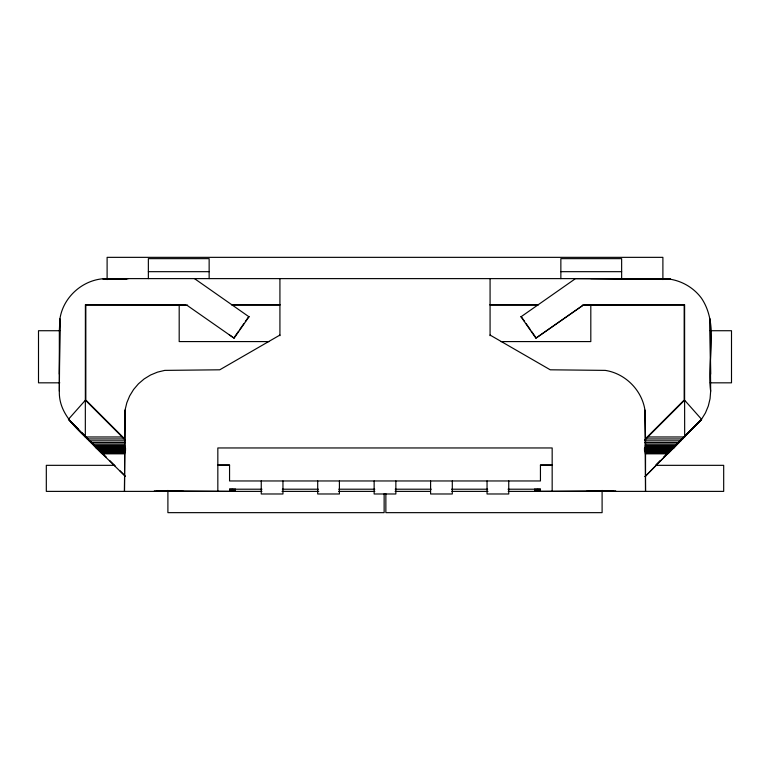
<?xml version="1.0" encoding="UTF-8"?>
<svg xmlns="http://www.w3.org/2000/svg" width="770" height="770" viewBox="0 0 770 770"><rect width="100%" height="100%" fill="white"/><g stroke="black" fill="none" stroke-linecap="round" stroke-linejoin="round"><path stroke-width="1.16" d="M125.058 410.092L124.471 491.385L125.058 410.092L126.809 402.806L129.678 395.886L133.595 389.495L138.465 383.797L144.163 378.927L150.554 375.009L157.475 372.141L164.761 370.389L219.758 369.802L279.924 335.065M125.414 476.409L96.654 448.304C81.148 431.855 58.53 416.435 59.338 391.208L59.935 318.905C63.217 296.315 84.276 278.326 107.107 278.615L662.893 278.615C677.966 278.663 692.644 286.142 701.537 298.308C719.729 325.517 706.398 361.024 710.662 391.208L710.065 398.677L708.323 405.963L705.455 412.893L701.537 419.275L645.096 476.553L701.537 419.275L684.607 400.198L684.607 304.67L584.873 304.756L582.851 305.392L535.891 338.174L521.021 316.778M59.338 374.143L59.935 318.905L59.338 330.725L59.338 391.208M234.504 337.01L238.584 331.187M239.942 329.242L244.013 323.429M245.37 321.485L248.768 316.634M179.189 304.67L187.149 305.392L234.109 338.174L248.98 316.778M673.596 448.044L701.537 419.275L691.46 429.352M490.076 335.065L550.242 369.802L605.239 370.389C625.211 373.411 641.92 390.12 644.942 410.092L645.529 491.385L645.529 438.659L684.174 400.015L684.174 305.103L582.418 305.103M644.586 440.219L684.607 400.198L684.674 436.975L647.83 436.975M656.194 464.628L660.39 460.431M663.75 457.072L669.631 451.191M672.98 447.832L678.861 441.951M682.22 438.592L688.101 432.711M520.953 316.826L575.517 278.615L670.362 279.202L643.316 278.615M535.891 338.174L582.851 305.392M602.101 491.385L615.692 490.875M126.684 278.615L103.161 279.125L127.56 278.615M126.973 278.615L103.199 279.125L128.417 278.615M586.259 491.385L613.257 490.885M584.873 304.756L590.811 304.67M124.673 448.987L97.338 448.987L125.481 448.602M125.183 448.304L96.654 448.304L124.981 448.101M97.338 448.987L125.654 448.775M607.222 490.875L540.357 491.385L540.357 489.21M96.654 448.304L125.067 448.188M148.36 271.675L209.142 271.675M560.858 271.675L621.64 271.675M231.953 304.67L279.924 304.67M490.076 304.67L538.047 304.67M187.582 305.103L85.826 305.103L85.826 400.015L124.471 438.659M231.953 305.103L279.924 305.103M490.076 305.103L538.047 305.103M59.791 330.725L38.5 330.725L38.5 382.825L59.791 382.825M710.21 330.725L731.5 330.725L731.5 382.825L710.21 382.825M269.125 341.582L179.189 341.582L179.189 305.103M500.875 341.582L590.811 341.582L590.811 305.103M122.17 436.975L85.326 436.975L85.393 304.67L185.127 304.756M87.308 438.958L124.153 438.958M645.847 438.958L682.692 438.958M89.205 440.844L124.856 440.844M645.144 440.844L680.796 440.844M90.947 442.586L125.414 442.586M644.586 442.586L679.053 442.586M92.496 444.146L124.586 444.146M645.414 444.146L677.504 444.146M93.825 445.474L124.73 445.474M645.27 445.474L676.175 445.474M94.893 446.542L124.605 446.542M645.395 446.542L675.107 446.542M95.673 447.322L125.385 447.322M644.615 447.322L674.327 447.322M96.154 447.803L124.798 447.919M645.202 447.919L673.846 447.803M96.269 447.919L124.923 448.044M645.077 448.044L673.663 447.986M644.817 448.304L673.346 448.304L701.537 419.275L667.821 453.819L645.241 453.819M96.847 448.486L125.366 448.486M644.634 448.486L673.153 448.486M645.327 448.987L672.662 448.987L644.519 448.602M97.636 449.285L124.981 449.285M645.019 449.285L672.364 449.285M98.348 449.998L125.683 449.998M644.317 449.998L671.652 449.998M99.176 450.825L125.327 450.825M644.673 450.825L670.824 450.825M100.11 451.749L125.067 451.749M644.933 451.749L669.89 451.749M101.111 452.76L124.884 452.76M645.116 452.76L668.889 452.76M124.759 453.819L102.179 453.819L68.463 419.275L85.393 400.198L125.414 440.219M217.833 464.897L229.556 464.897L229.556 480.961L540.444 480.961L540.444 464.897L552.167 464.897M114.432 465.33L46.316 465.33L46.316 491.385L261.925 491.385M217.583 465.33L229.556 465.33M540.444 465.33L552.417 465.33M655.568 465.33L723.684 465.33L723.684 491.385L508.2 491.385M229.556 489.21L261.964 489.21M282.34 489.21L318.376 489.21M338.771 489.21L374.798 489.21M395.203 489.21L431.229 489.21M451.624 489.21L487.66 489.21M508.036 489.21L540.444 489.21L540.444 491.385M282.022 491.385L318.78 491.385M338.608 491.385L374.836 491.385M395.116 491.385L430.315 491.385M451.836 491.385L487.978 491.385M644.933 448.188L673.346 448.304L645.019 448.101M590.811 278.615L670.362 279.202L642.44 278.615M644.346 448.775L672.662 448.987M162.778 490.875L229.643 491.385M639.167 278.615L670.362 279.202L621.64 278.615L621.64 258.643L560.858 258.643L560.858 278.615M156.743 490.885L183.741 491.385M641.583 278.615L670.362 279.202L640.486 278.615M154.308 490.875L167.899 491.385M194.483 278.615L249.047 316.826M229.306 334.806L234.109 338.174M78.54 429.352L68.463 419.275L96.337 447.986M81.899 432.711L87.78 438.592M91.139 441.951L97.02 447.832M100.37 451.191L106.25 457.072M109.609 460.431L115.49 466.302M119.687 470.499L124.73 475.542M521.232 316.634L524.63 321.485M525.987 323.429L530.058 329.242M531.416 331.187L535.496 337.01M644.942 410.092L645.529 438.659M710.662 374.143L710.065 318.905L710.662 391.208M662.893 279.568L662.893 257.344L107.107 257.344L107.107 279.568M602.101 490.432L602.101 512.656L385.866 512.656L385.866 493.743M552.167 491.385L552.167 447.957L217.833 447.957L217.833 491.385M540.107 489.21L540.107 491.385M539.693 489.21L539.693 491.385M539.125 489.21L539.125 491.385M538.413 489.21L538.413 491.385L538.095 489.21L537.585 491.385L537.585 489.017M536.651 489.017L536.651 491.385M535.65 489.017L535.65 491.385M534.582 489.017L534.582 491.385M508.749 480.961L508.749 493.984L487.044 493.984L487.044 480.961M490.076 278.615L490.076 335.701M452.298 480.961L452.298 493.984L430.594 493.984L430.594 480.961M395.857 480.961L395.857 493.984L374.143 493.984L374.143 480.961M384.134 493.743L384.134 512.656L167.899 512.656L167.899 490.432M339.406 480.961L339.406 493.984L317.702 493.984L317.702 480.961M282.956 480.961L282.956 493.984L261.251 493.984L261.251 480.961M279.924 278.615L279.924 335.701M235.418 489.017L235.418 491.385M234.35 489.017L234.35 491.385M233.349 489.017L233.349 491.385M232.415 489.017L232.415 491.385L231.905 489.21L231.587 491.385L231.587 489.21M230.875 489.21L230.875 491.385M230.307 489.21L230.307 491.385M229.893 489.21L229.893 491.385M229.643 489.21L229.556 491.385M209.142 278.615L209.142 258.643L148.36 258.643L148.36 278.615"/></g></svg>
